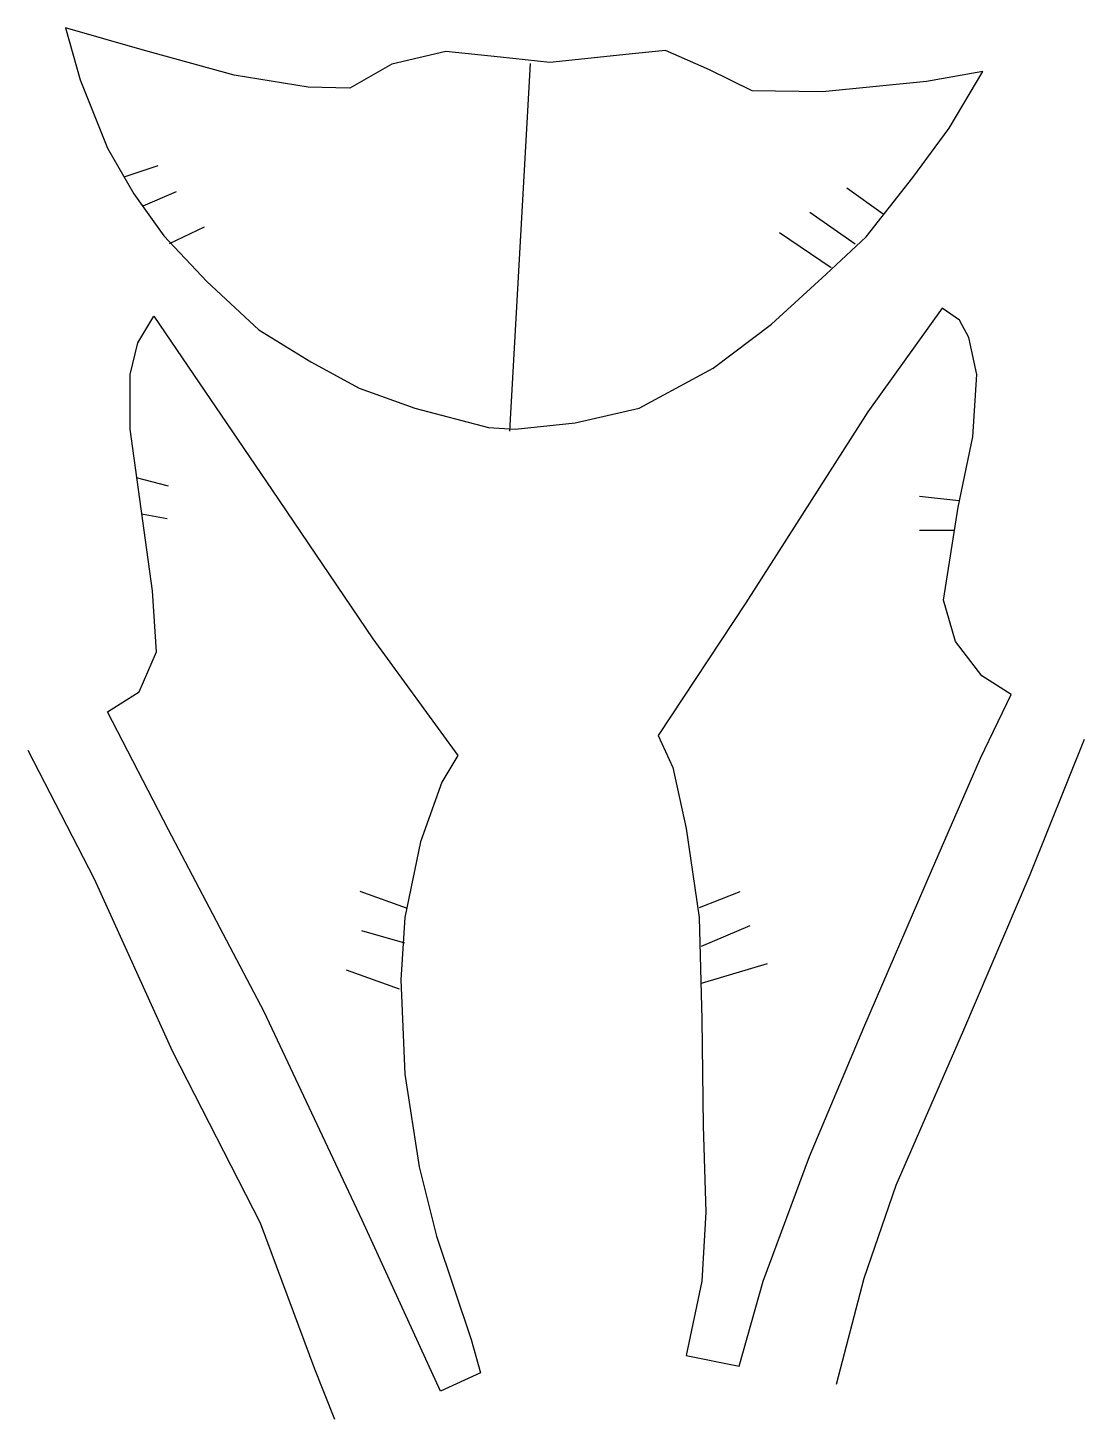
# Model space of a CAD drawing. Header units: inches. Extents: x 25 to 186, y 14 to 225.
import ezdxf

# ---------------------------------------------------------------- set-up
doc = ezdxf.new("R2010")
doc.units = ezdxf.units.IN
for name, color, linetype in [('2_SIDES_1', 7, 'CONTINUOUS'), ('2_SIDES_2', 7, 'CONTINUOUS'), ('3_HEEL_1', 7, 'CONTINUOUS'), ('4_NOTCHES_1', 7, 'CONTINUOUS')]:
    doc.layers.add(name, color=color, linetype=linetype)

msp = doc.modelspace()

# ---------------------------------------------------------------- linework, layer by layer
at = {"layer": '2_SIDES_1', "color": 6}
for p, q in [((164.50998, 182.78673), (153.18906, 167.01832)), ((167.13805, 180.9673), (164.50998, 182.78673)), ((42.001517, 177.53059), (44.427426, 181.57378)), ((44.427426, 181.57378), (62.419593, 155.09093)), ((168.55316, 178.33923), (167.13805, 180.9673)), ((169.76612, 172.67877), (168.55316, 178.33923)), ((40.788561, 172.67877), (42.001517, 177.53059)), ((40.788561, 164.39025), (40.788561, 172.67877)), ((169.15964, 163.17729), (169.76612, 172.67877)), ((153.18906, 167.01832), (134.59042, 137.9074)), ((44.225269, 139.72683), (40.788561, 164.39025)), ((166.93589, 152.46286), (169.15964, 163.17729)), ((62.419593, 155.09093), (77.78369, 132.4491)), ((164.71214, 138.31171), (166.93589, 152.46286)), ((44.831747, 130.42751), (44.225269, 139.72683)), ((134.59042, 137.9074), (121.24791, 117.69148)), ((166.53157, 132.04478), (164.71214, 138.31171)), ((77.78369, 132.4491), (90.721878, 114.65909)), ((170.57475, 126.78865), (166.53157, 132.04478)), ((42.203677, 124.36274), (44.831747, 130.42751)), ((175.02225, 123.9584), (170.57475, 126.78865)), ((37.351857, 121.33035), (42.203677, 124.36274)), ((170.37259, 114.25478), (175.02225, 123.9584)), ((46.651178, 103.33818), (37.351857, 121.33035)), ((121.24791, 117.69148), (123.47166, 112.83966)), ((90.721878, 114.65909), (88.295969, 110.61591)), ((123.47166, 112.83966), (125.49326, 103.54035)), ((162.8927, 97.07123), (170.37259, 114.25478)), ((88.295969, 110.61591), (85.061422, 101.51875)), ((61.206639, 75.64236), (46.651178, 103.33818)), ((125.49326, 103.54035), (127.51485, 89.99566)), ((85.061422, 101.51875), (82.635511, 89.99566)), ((152.58259, 73.21645), (162.8927, 97.07123)), ((82.635511, 89.99566), (82.029033, 80.49419)), ((127.51485, 89.99566), (127.91917, 74.42941)), ((82.029033, 80.49419), (82.635511, 66.14088)), ((76.166416, 43.90337), (61.206639, 75.64236)), ((127.91917, 74.42941), (128.12132, 58.25667)), ((144.29406, 53.60702), (152.58259, 73.21645)), ((82.635511, 66.14088), (84.859262, 51.98975)), ((128.12132, 58.25667), (128.52565, 45.11633)), ((137.21849, 34.60406), (144.29406, 53.60702)), ((84.859262, 51.98975), (87.487331, 41.47746)), ((128.52565, 45.11633), (127.91917, 34.60406)), ((88.093809, 17.82485), (76.166416, 43.90337)), ((87.487331, 41.47746), (92.74347, 25.70906)), ((127.91917, 34.60406), (125.49326, 23.28315)), ((133.57962, 21.66588), (137.21849, 34.60406)), ((92.74347, 25.70906), (94.158583, 20.65507)), ((125.49326, 23.28315), (133.57962, 21.66588)), ((94.158583, 20.65507), (88.093809, 17.82485))]:
    msp.add_line(p, q, dxfattribs=at)
at = {"layer": '2_SIDES_2', "color": 4}
for p, q in [((186.14101, 117.085), (177.85248, 96.46475)), ((25.222305, 115.46774), (35.330263, 95.85828)), ((35.330263, 95.85828), (47.257656, 69.57758)), ((177.85248, 96.46475), (167.74453, 72.81214)), ((167.74453, 72.81214), (157.43441, 49.15953)), ((47.257656, 69.57758), (60.600162, 43.49906)), ((157.43441, 49.15953), (152.58259, 35.00837)), ((60.600162, 43.49906), (68.888687, 21.26155)), ((152.58259, 35.00837), (148.33724, 18.83563)), ((68.888687, 21.26155), (71.921074, 13.5795))]:
    msp.add_line(p, q, dxfattribs=at)
at = {"layer": '3_HEEL_1', "color": 6}
for p, q in [((30.949173, 225.49288), (33.17226, 217.57314)), ((42.620372, 222.15826), (30.949173, 225.49288)), ((56.653602, 218.26786), (42.620372, 222.15826)), ((88.888342, 221.88037), (80.690715, 219.93517)), ((97.224913, 221.04671), (88.888342, 221.88037)), ((104.72783, 220.21305), (97.224913, 221.04671)), ((117.78846, 221.60249), (104.72783, 220.21305)), ((122.37357, 222.01931), (117.78846, 221.60249)), ((129.04283, 219.10151), (122.37357, 222.01931)), ((80.690715, 219.93517), (74.299344, 216.32266)), ((135.57314, 215.90583), (129.04283, 219.10151)), ((170.72568, 218.82363), (162.11123, 217.29526)), ((165.58479, 210.20917), (170.72568, 218.82363)), ((33.17226, 217.57314), (37.340546, 207.15243)), ((67.907972, 216.4616), (56.653602, 218.26786)), ((74.299344, 216.32266), (67.907972, 216.4616)), ((162.11123, 217.29526), (146.27174, 215.76689)), ((146.27174, 215.76689), (135.57314, 215.90583)), ((160.02708, 202.70626), (165.58479, 210.20917)), ((37.340546, 207.15243), (41.369888, 200.20528)), ((152.941, 193.67497), (160.02708, 202.70626)), ((41.369888, 200.20528), (45.955001, 193.81391)), ((45.955001, 193.81391), (52.485317, 186.86677)), ((146.82751, 187.97831), (152.941, 193.67497)), ((52.485317, 186.86677), (60.405058, 179.5028)), ((138.49094, 180.33646), (146.82751, 187.97831)), ((129.5986, 173.6672), (138.49094, 180.33646)), ((60.405058, 179.5028), (68.324802, 174.6398)), ((68.324802, 174.6398), (75.688772, 170.61046)), ((118.34423, 167.55371), (129.5986, 173.6672)), ((75.688772, 170.61046), (84.164286, 167.55371)), ((84.164286, 167.55371), (95.418656, 164.63592)), ((108.61823, 165.33063), (118.34423, 167.55371)), ((99.447998, 164.35803), (108.61823, 165.33063)), ((95.418656, 164.63592), (99.447998, 164.35803))]:
    msp.add_line(p, q, dxfattribs=at)
at = {"layer": '4_NOTCHES_1', "color": 3}
for p, q in [((101.75679, 220.07281), (98.592107, 164.08221)), ((39.892477, 202.77869), (45.080803, 204.50814)), ((42.77488, 198.39745), (47.847914, 200.58807)), ((155.53454, 197.1292), (150.00032, 201.04927)), ((151.26858, 192.51733), (144.35081, 197.35978)), ((46.810247, 192.63263), (52.11387, 195.16914)), ((147.5791, 188.94315), (139.73896, 194.24678)), ((41.737216, 157.00612), (46.579654, 155.73786)), ((167.06416, 153.43194), (161.06876, 154.12372)), ((42.544288, 151.47191), (46.46436, 150.78013)), ((166.25708, 148.93537), (161.06876, 148.93537)), ((82.89795, 91.4026), (75.864883, 93.93911)), ((127.51757, 91.51788), (133.74356, 93.93911)), ((82.667358, 86.09897), (76.095475, 87.9437)), ((127.86346, 85.63778), (135.24241, 88.75079)), ((127.86346, 79.98826), (137.89422, 82.98597)), ((81.860283, 79.0659), (73.789552, 81.9483))]:
    msp.add_line(p, q, dxfattribs=at)

doc.saveas('drawing.dxf')
